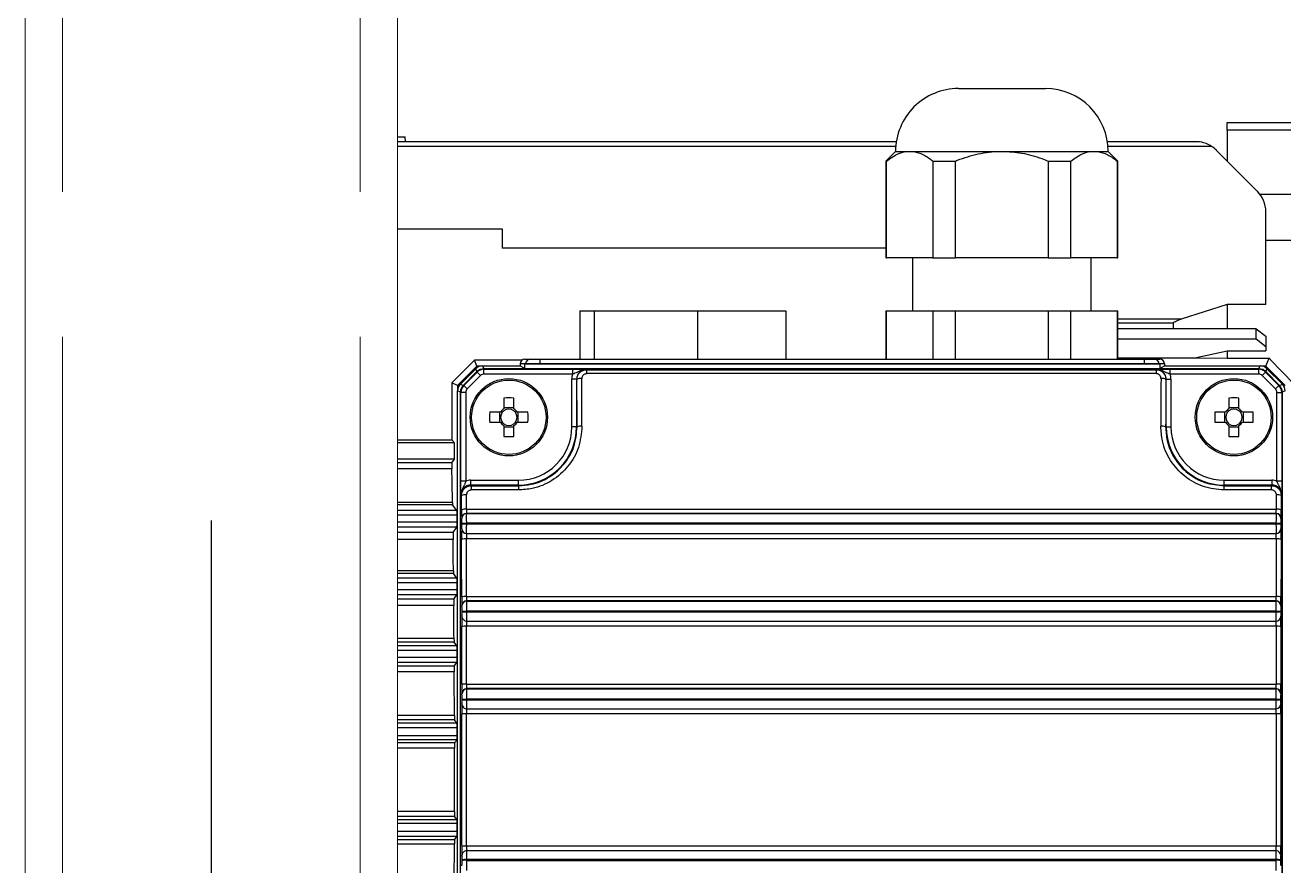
# Model space of a CAD drawing. Header units: centimetres. Extents: x 470464 to 524273, y 49611 to 59074.
# Drawn here: x 490395.19 to 490408.21, y 55527.09 to 55535.79 of the extents above; entities that cross this region are included whole.
import ezdxf

# ---------------------------------------------------------------- set-up
doc = ezdxf.new("R2010")
doc.units = ezdxf.units.CM
doc.header["$MEASUREMENT"] = 0
doc.linetypes.add('ACAD_ISO02W100', pattern=[15, 12, -3])
doc.linetypes.add('CENTER', pattern=[50.8, 31.75, -6.35, 6.35, -6.35])
doc.layers.add('AAA_GÖRÜNMEZ', color=6, linetype='ACAD_ISO02W100', lineweight=9)
doc.layers.add('AAA_LEVHA', color=255, linetype='Continuous', lineweight=20)
doc.layers.add('EKSEN', color=2, linetype='CENTER')
doc.layers.add('vinç', color=7, linetype='Continuous')

# ---------------------------------------------------------------- blocks, each defined once
blk = doc.blocks.new('JKKÖGÖ')
at = {"color": 2, "linetype": 'Continuous', "lineweight": 25}
for p, q in [((-34377.48, 51105.85), (-34377.48, 51115.85)), ((-34376.66, 51115.85), (-34376.66, 51105.85)), ((-34370.07, 51109.22), (-34370.07, 51115.85)), ((-34365.27, 51115.85), (-34365.27, 51109.85)), ((-34350.28, 51111.85), (-34352.28, 51109.85)), ((-34352, 51109.97), (-34350.4, 51111.56)), ((-34351.7, 51109.84), (-34350.28, 51111.26)), ((-34351.69, 51109.84), (-34350.28, 51111.26)), ((-34351.65, 51109.82), (-34350.26, 51111.21)), ((-34350.28, 51111.26), (-34350.4, 51111.56)), ((-34350.26, 51111.21), (-34350.28, 51111.26)), ((-34350.28, 51111.26), (-34350.28, 51111.26)), ((-34349.91, 51110.86), (-34350.26, 51111.21)), ((-34349.7, 51111.85), (-34349.57, 51111.55)), ((-34349.57, 51111.55), (-34349.55, 51111.5)), ((-34269.4, 51111.55), (-34349.57, 51111.55)), ((-34349.57, 51111.55), (-34269.4, 51111.55)), ((-34349.57, 51111.55), (-34349.57, 51111.55)), ((-34349.55, 51111.5), (-34340.38, 51111.5)), ((-34349.55, 51111), (-34349.55, 51111.5)), ((-34340.38, 51111.5), (-34340.38, 51111)), ((-34338.97, 51111.49), (-34338.9, 51111.44)), ((-34336.53, 51111.42), (-34336.52, 51111.41)), ((-34336.02, 51111.41), (-34335.95, 51111.41)), ((-34336.02, 51110.91), (-34336.02, 51111.41)), ((-34335.95, 51110.91), (-34335.95, 51111.41)), ((-34327.48, 51111.4), (-34327.46, 51111.4)), ((-34326.95, 51111.39), (-34326.88, 51111.39)), ((-34318.41, 51111.4), (-34318.39, 51111.39)), ((-34317.85, 51111.38), (-34317.79, 51111.38)), ((-34301.18, 51111.38), (-34301.12, 51111.38)), ((-34358.65, 51109.85), (-34368.24, 51109.85)), ((-34358.65, 51109.85), (-34358.65, 51105.85)), ((-34356.12, 51108.85), (-34355.36, 51109.85)), ((-34355.36, 51109.85), (-34354.26, 51109.85)), ((-34354.26, 51109.85), (-34355.07, 51108.85)), ((-34354.26, 51109.85), (-34353.85, 51109.85)), ((-34353.85, 51105.85), (-34353.85, 51109.85)), ((-34353.09, 51105.85), (-34353.09, 51110.18)), ((-34352.28, 51109.85), (-34353.09, 51110.18)), ((-34352.28, 51109.85), (-34352.28, 51109.37)), ((-34352, 51109.97), (-34351.7, 51109.84)), ((-34351.7, 51109.84), (-34351.69, 51109.84)), ((-34351.69, 51109.84), (-34351.65, 51109.82)), ((-34351.29, 51109.47), (-34351.65, 51109.82)), ((-34349.91, 51110.86), (-34351.29, 51109.47)), ((-34340.38, 51111), (-34349.55, 51111)), ((-34339.97, 51110.49), (-34340.47, 51110.49)), ((-34340.47, 51105.55), (-34340.47, 51110.49)), ((-34339.9, 51110.44), (-34339.97, 51110.49)), ((-34339.97, 51110.49), (-34339.97, 51105.55)), ((-34339.46, 51110.44), (-34339.9, 51110.44)), ((-34339.9, 51105.55), (-34339.9, 51110.44)), ((-34339.46, 51110.44), (-34339.46, 51105.55)), ((-34337.47, 51027.16), (-34337.47, 51110.94)), ((-34337.02, 51110.91), (-34337.03, 51110.92)), ((-34337.03, 51110.92), (-34337.03, 51027.18)), ((-34337.02, 51027.18), (-34337.02, 51110.91)), ((-34336.02, 51110.91), (-34336.02, 51027.19)), ((-34335.95, 51110.91), (-34336.02, 51110.91)), ((-34335.95, 51027.19), (-34335.95, 51110.91)), ((-34334.95, 51027.18), (-34334.95, 51110.91)), ((-34334.41, 51110.93), (-34334.41, 51027.17)), ((-34328.44, 51027.18), (-34328.44, 51110.92)), ((-34327.96, 51110.9), (-34327.98, 51110.9)), ((-34327.98, 51110.9), (-34327.98, 51027.19)), ((-34327.96, 51027.2), (-34327.96, 51110.9)), ((-34326.93, 51110.89), (-34326.93, 51027.21)), ((-34326.86, 51110.89), (-34326.93, 51110.89)), ((-34326.86, 51027.21), (-34326.86, 51110.89)), ((-34325.9, 51027.2), (-34325.9, 51110.9)), ((-34325.37, 51110.92), (-34325.37, 51027.18)), ((-34319.39, 51027.19), (-34319.39, 51110.91)), ((-34318.88, 51110.89), (-34318.91, 51110.9)), ((-34318.91, 51110.9), (-34318.91, 51027.2)), ((-34318.88, 51027.21), (-34318.88, 51110.89)), ((-34317.82, 51110.88), (-34317.82, 51027.21)), ((-34317.75, 51110.88), (-34317.82, 51110.88)), ((-34317.75, 51027.21), (-34317.75, 51110.88)), ((-34316.82, 51110.89), (-34316.83, 51110.97)), ((-34316.82, 51027.2), (-34316.82, 51110.89)), ((-34316.31, 51110.91), (-34316.31, 51027.19)), ((-34302.66, 51027.19), (-34302.66, 51110.91)), ((-34302.15, 51110.89), (-34302.14, 51110.97)), ((-34302.15, 51110.89), (-34302.15, 51027.2)), ((-34301.15, 51110.88), (-34301.22, 51110.88)), ((-34301.22, 51110.88), (-34301.22, 51027.21)), ((-34301.15, 51027.21), (-34301.15, 51110.88)), ((-34370.36, 51108.97), (-34374.61, 51104.73)), ((-34356.12, 51108.85), (-34356.12, 51094.55)), ((-34355.07, 51108.85), (-34356.12, 51108.85)), ((-34355.07, 51108.85), (-34355.07, 51094.55)), ((-34351.99, 51109.14), (-34352.29, 51109.26)), ((-34352.29, 51099.38), (-34352.29, 51109.26)), ((-34351.99, 51098.89), (-34351.99, 51109.14)), ((-34351.99, 51109.14), (-34351.98, 51109.14)), ((-34351.94, 51109.12), (-34351.98, 51109.13)), ((-34351.98, 51109.13), (-34351.98, 51098.89)), ((-34351.94, 51099.94), (-34351.94, 51109.12)), ((-34351.44, 51109.12), (-34351.94, 51109.12)), ((-34351.44, 51109.12), (-34351.44, 51099.94)), ((-34347.5, 51108.53), (-34347.5, 51107.42)), ((-34346.47, 51107.42), (-34346.47, 51108.53)), ((-34346.47, 51107.53), (-34347.5, 51107.53)), ((-34376.66, 51105.85), (-34377.48, 51105.85)), ((-34376.66, 51105.85), (-34373.48, 51105.85)), ((-34358.65, 51105.85), (-34356.12, 51105.85)), ((-34358.65, 51105.85), (-34357.12, 51101.08)), ((-34353.85, 51105.85), (-34353.09, 51105.85)), ((-34353.13, 51102.51), (-34353.85, 51105.85)), ((-34353.13, 51102.51), (-34353.09, 51105.85)), ((-34347.85, 51107.06), (-34348.97, 51107.06)), ((-34348.97, 51106.03), (-34347.85, 51106.03)), ((-34347.97, 51107.06), (-34347.97, 51106.03)), ((-34345, 51107.06), (-34346.12, 51107.06)), ((-34346.12, 51106.03), (-34345, 51106.03)), ((-34346, 51106.03), (-34346, 51107.06)), ((-34347.5, 51105.68), (-34347.5, 51104.56)), ((-34347.5, 51105.57), (-34346.47, 51105.57)), ((-34346.47, 51104.56), (-34346.47, 51105.68)), ((-34339.97, 51105.55), (-34340.47, 51105.55)), ((-34339.97, 51105.55), (-34339.9, 51105.55)), ((-34339.46, 51105.55), (-34339.9, 51105.55)), ((-34375, 51104.24), (-34375, 51093.53)), ((-34375.48, 51102.61), (-34375.48, 51093.47)), ((-34375.48, 51102.61), (-34375.48, 51093.47)), ((-34353.13, 51094.55), (-34353.13, 51102.51)), ((-34357.12, 51101.08), (-34357.12, 51094.55)), ((-34356.71, 51100.25), (-34356.12, 51100.25)), ((-34356.71, 51100.25), (-34356.71, 51094.55)), ((-34352.5, 51099.37), (-34352.29, 51099.38)), ((-34352.5, 51099.37), (-34352.5, 51098.81)), ((-34352.04, 51098.89), (-34352.29, 51099.38)), ((-34351.44, 51099.94), (-34351.94, 51099.94)), ((-34350.92, 51099.54), (-34350.92, 51100.04)), ((-34350.92, 51100.04), (-34345.98, 51100.04)), ((-34350.92, 51099.54), (-34350.9, 51099.5)), ((-34345.98, 51099.54), (-34350.92, 51099.54)), ((-34345.98, 51099.54), (-34345.98, 51100.04)), ((-34345.98, 51099.54), (-34345.98, 51099.48)), ((-34352.98, 51098.31), (-34352.98, 51098.87)), ((-34352.98, 51097.3), (-34352.98, 51098.31)), ((-34352.5, 51098.81), (-34352.49, 51098.82)), ((-34352.5, 51098.81), (-34352.5, 51097.3)), ((-34352.49, 51098.87), (-34351.98, 51098.89)), ((-34352.49, 51033.22), (-34352.49, 51098.87)), ((-34351.98, 51098.89), (-34351.98, 51033.21)), ((-34351.9, 51098.51), (-34351.92, 51098.54)), ((-34351.9, 51098.51), (-34351.49, 51098.51)), ((-34351.9, 51039.59), (-34351.9, 51098.51)), ((-34351.49, 51098.51), (-34351.49, 51039.59)), ((-34352.98, 51034.8), (-34352.98, 51097.3)), ((-34352.5, 51097.3), (-34352.98, 51097.3)), ((-34352.5, 51097.3), (-34352.5, 51034.8)), ((-34352.5, 51097.3), (-34352.49, 51097.3)), ((-34373.48, 51094.55), (-34374.48, 51093.55)), ((-34363.48, 51094.55), (-34373.48, 51094.55)), ((-34373.48, 51094.47), (-34373.48, 51094.55)), ((-34373.48, 51094.47), (-34363.48, 51094.47)), ((-34363.48, 51094.47), (-34363.48, 51094.55)), ((-34363.48, 51094.47), (-34363.48, 51089.68)), ((-34352.98, 51094.55), (-34357.98, 51094.55)), ((-34357.98, 51094.47), (-34357.98, 51094.55)), ((-34357.98, 51094.47), (-34352.98, 51094.47)), ((-34357.98, 51089.68), (-34357.98, 51094.47)), ((-34374.48, 51092.07), (-34374.48, 51093.55)), ((-34374.48, 51082.55), (-34374.48, 51092.07)), ((-34357.98, 51091.8), (-34363.48, 51091.8)), ((-34363.48, 51089.68), (-34373.48, 51089.68)), ((-34373.48, 51087.34), (-34373.48, 51089.68)), ((-34363.48, 51087.34), (-34363.48, 51089.68)), ((-34352.98, 51089.68), (-34357.98, 51089.68)), ((-34357.98, 51087.34), (-34357.98, 51089.68)), ((-34380.98, 51078.05), (-34380.98, 51087.05)), ((-34373.48, 51087.34), (-34363.48, 51087.34)), ((-34363.48, 51087.34), (-34363.48, 51077.75)), ((-34357.98, 51087.34), (-34352.98, 51087.34)), ((-34357.98, 51077.75), (-34357.98, 51087.34)), ((-34374.48, 51073.02), (-34374.48, 51082.55)), ((-34363.48, 51077.75), (-34373.48, 51077.75)), ((-34373.48, 51075.42), (-34373.48, 51077.75)), ((-34363.48, 51075.42), (-34363.48, 51077.75)), ((-34352.98, 51077.75), (-34357.98, 51077.75)), ((-34357.98, 51075.42), (-34357.98, 51077.75)), ((-34373.48, 51075.42), (-34363.48, 51075.42)), ((-34363.48, 51075.42), (-34363.48, 51070.62)), ((-34357.98, 51075.42), (-34352.98, 51075.42)), ((-34357.98, 51070.62), (-34357.98, 51075.42)), ((-34363.48, 51073.3), (-34357.98, 51073.3)), ((-34374.48, 51071.55), (-34374.48, 51073.02)), ((-34375.48, 51071.63), (-34375.48, 51020.03)), ((-34375, 51071.57), (-34375, 51020.03)), ((-34374.48, 51071.55), (-34373.48, 51070.55)), ((-34363.48, 51070.62), (-34373.48, 51070.62)), ((-34373.48, 51070.55), (-34373.48, 51070.62)), ((-34373.48, 51070.55), (-34363.48, 51070.55)), ((-34364.48, 51070.55), (-34364.48, 51030.85)), ((-34363.48, 51070.55), (-34363.48, 51070.62)), ((-34352.98, 51070.62), (-34357.98, 51070.62)), ((-34357.98, 51070.55), (-34357.98, 51070.62)), ((-34357.98, 51070.55), (-34352.98, 51070.55)), ((-34357.98, 51060.21), (-34352.98, 51060.21)), ((-34357.98, 51051.05), (-34357.98, 51060.21)), ((-34357.98, 51040.38), (-34357.98, 51051.05)), ((-34357.98, 51051.05), (-34352.98, 51051.05)), ((-34357.98, 51040.38), (-34352.98, 51040.38)), ((-34357.98, 51038.88), (-34357.98, 51040.38)), ((-34351.92, 51039.56), (-34351.9, 51039.59)), ((-34351.9, 51039.59), (-34351.49, 51039.59)), ((-34357.98, 51038.88), (-34352.98, 51038.88)), ((-34351.94, 51028.98), (-34351.94, 51038.15)), ((-34351.94, 51038.15), (-34351.44, 51038.15)), ((-34351.44, 51038.15), (-34351.44, 51028.98)), ((-34350.9, 51038.59), (-34350.92, 51038.56)), ((-34350.92, 51038.56), (-34345.98, 51038.56)), ((-34350.92, 51038.56), (-34350.92, 51038.06)), ((-34345.98, 51038.56), (-34345.98, 51038.61)), ((-34345.98, 51038.56), (-34345.98, 51038.06)), ((-34345.98, 51038.06), (-34350.92, 51038.06)), ((-34352.98, 51033.78), (-34352.98, 51034.8)), ((-34352.5, 51034.8), (-34352.98, 51034.8)), ((-34352.5, 51034.8), (-34352.5, 51033.28)), ((-34352.5, 51034.8), (-34352.49, 51034.8)), ((-34352.98, 51033.22), (-34352.98, 51033.78)), ((-34352.89, 51032.93), (-34352.89, 51028)), ((-34352.5, 51033.28), (-34352.49, 51033.28)), ((-34352.5, 51033.28), (-34352.5, 51032.72)), ((-34351.98, 51033.21), (-34352.49, 51033.22)), ((-34352.29, 51032.72), (-34352.04, 51033.21)), ((-34351.99, 51028.96), (-34351.99, 51033.21)), ((-34351.98, 51033.21), (-34351.98, 51028.96)), ((-34347.5, 51033.53), (-34347.5, 51032.42)), ((-34346.47, 51032.42), (-34346.47, 51033.53)), ((-34352.5, 51032.72), (-34352.29, 51032.72)), ((-34352.29, 51028.84), (-34352.29, 51032.72)), ((-34347.85, 51032.06), (-34348.97, 51032.06)), ((-34347.97, 51032.06), (-34347.97, 51031.03)), ((-34346.47, 51032.53), (-34347.5, 51032.53)), ((-34345, 51032.06), (-34346.12, 51032.06)), ((-34346, 51031.03), (-34346, 51032.06)), ((-34340.47, 51027.61), (-34340.47, 51032.55)), ((-34339.97, 51032.55), (-34340.47, 51032.55)), ((-34339.97, 51032.55), (-34339.9, 51032.55)), ((-34339.97, 51032.55), (-34339.97, 51027.61)), ((-34339.9, 51032.55), (-34339.46, 51032.55)), ((-34339.9, 51027.66), (-34339.9, 51032.55)), ((-34339.46, 51032.55), (-34339.46, 51027.66)), ((-34366.48, 51020.03), (-34366.48, 51030.85)), ((-34366.48, 51030.85), (-34364.48, 51030.85)), ((-34348.97, 51031.03), (-34347.85, 51031.03)), ((-34347.5, 51030.68), (-34347.5, 51029.56)), ((-34347.5, 51030.57), (-34346.47, 51030.57)), ((-34346.47, 51029.56), (-34346.47, 51030.68)), ((-34346.12, 51031.03), (-34345, 51031.03)), ((-34352.28, 51028.25), (-34352.89, 51028)), ((-34352.89, 51028), (-34350.53, 51025.65)), ((-34352.29, 51028.84), (-34351.99, 51028.96)), ((-34352.28, 51028.73), (-34352.28, 51028.25)), ((-34352.28, 51028.25), (-34350.28, 51026.25)), ((-34351.7, 51028.25), (-34352, 51028.13)), ((-34350.4, 51026.54), (-34352, 51028.13)), ((-34351.99, 51028.96), (-34351.98, 51028.96)), ((-34351.98, 51028.96), (-34351.94, 51028.98)), ((-34351.44, 51028.98), (-34351.94, 51028.98)), ((-34351.7, 51028.25), (-34351.69, 51028.26)), ((-34350.28, 51026.84), (-34351.7, 51028.25)), ((-34351.65, 51028.27), (-34351.69, 51028.26)), ((-34350.28, 51026.84), (-34351.69, 51028.26)), ((-34351.29, 51028.63), (-34351.65, 51028.27)), ((-34350.26, 51026.89), (-34351.65, 51028.27)), ((-34351.29, 51028.63), (-34349.91, 51027.24)), ((-34350.4, 51026.54), (-34350.28, 51026.84)), ((-34350.28, 51026.84), (-34350.26, 51026.89)), ((-34350.28, 51026.84), (-34350.28, 51026.84)), ((-34349.91, 51027.24), (-34350.26, 51026.89)), ((-34349.57, 51026.54), (-34349.7, 51026.24)), ((-34349.55, 51026.59), (-34349.57, 51026.55)), ((-34269.4, 51026.55), (-34349.57, 51026.55)), ((-34349.57, 51026.54), (-34349.57, 51026.55)), ((-34269.4, 51026.54), (-34349.57, 51026.54)), ((-34349.55, 51027.09), (-34340.38, 51027.09)), ((-34349.55, 51027.09), (-34349.55, 51026.59)), ((-34340.38, 51026.59), (-34349.55, 51026.59)), ((-34339.97, 51027.61), (-34340.47, 51027.61)), ((-34340.38, 51027.09), (-34340.38, 51026.59)), ((-34339.97, 51027.61), (-34339.9, 51027.66)), ((-34339.9, 51027.66), (-34339.46, 51027.66)), ((-34338.9, 51026.66), (-34338.97, 51026.61)), ((-34337.03, 51027.18), (-34337.02, 51027.18)), ((-34336.52, 51026.68), (-34336.53, 51026.68)), ((-34336.02, 51026.69), (-34336.02, 51027.19)), ((-34336.02, 51027.19), (-34335.95, 51027.19)), ((-34335.95, 51026.69), (-34336.02, 51026.69)), ((-34335.95, 51026.69), (-34335.95, 51027.19)), ((-34327.98, 51027.19), (-34327.96, 51027.2)), ((-34327.46, 51026.7), (-34327.48, 51026.69)), ((-34326.88, 51026.71), (-34326.95, 51026.71)), ((-34326.93, 51027.21), (-34326.86, 51027.21)), ((-34318.91, 51027.2), (-34318.88, 51027.21)), ((-34318.39, 51026.71), (-34318.41, 51026.7)), ((-34317.79, 51026.71), (-34317.85, 51026.71)), ((-34317.82, 51027.21), (-34317.75, 51027.21)), ((-34316.83, 51027.11), (-34316.82, 51027.2)), ((-34301.22, 51027.21), (-34301.15, 51027.21)), ((-34301.12, 51026.71), (-34301.18, 51026.71)), ((-34350.28, 51026.25), (-34350.53, 51025.65)), ((-34350.53, 51025.65), (-34344.66, 51025.65)), ((-34350.28, 51026.25), (-34349.8, 51026.25)), ((-34269.27, 51026.24), (-34349.7, 51026.24)), ((-34344.33, 51025.93), (-34344.66, 51025.65)), ((-34344.66, 51020.03), (-34344.66, 51025.65)), ((-34342.63, 51025.93), (-34344.33, 51025.93)), ((-34344.33, 51025.93), (-34344.33, 51020.03)), ((-34342.26, 51025.67), (-34342.63, 51025.93)), ((-34342.63, 51025.93), (-34342.63, 51020.03)), ((-34342.26, 51025.67), (-34342.26, 51020.03)), ((-34341.63, 51025.66), (-34341.63, 51020.03)), ((-34338.16, 51025.72), (-34338.16, 51020.03)), ((-34337.35, 51026.18), (-34337.91, 51025.73)), ((-34337.91, 51025.73), (-34337.91, 51020.03)), ((-34337.35, 51026.18), (-34337.35, 51020.03)), ((-34336.12, 51026.2), (-34336.85, 51026.2)), ((-34336.85, 51026.2), (-34336.85, 51020.03)), ((-34336.12, 51026.2), (-34336.12, 51020.03)), ((-34335.05, 51025.79), (-34335.62, 51026.18)), ((-34335.62, 51026.18), (-34335.62, 51020.03)), ((-34335.05, 51025.79), (-34335.05, 51020.03)), ((-34334.33, 51025.77), (-34334.33, 51020.03)), ((-34331.11, 51025.81), (-34331.11, 51020.03)), ((-34330.35, 51026.18), (-34330.81, 51025.83)), ((-34330.81, 51025.83), (-34330.81, 51020.03)), ((-34330.35, 51026.18), (-34330.35, 51020.03)), ((-34329.12, 51026.2), (-34329.85, 51026.2)), ((-34329.85, 51026.2), (-34329.85, 51020.03)), ((-34329.12, 51026.2), (-34329.12, 51020.03)), ((-34328.17, 51025.86), (-34328.62, 51026.18)), ((-34328.62, 51026.18), (-34328.62, 51020.03)), ((-34328.17, 51025.86), (-34328.17, 51020.03)), ((-34327.5, 51025.85), (-34327.5, 51020.03)), ((-34324.1, 51025.88), (-34324.1, 51020.03)), ((-34323.35, 51026.18), (-34323.73, 51025.89)), ((-34323.73, 51025.89), (-34323.73, 51020.03)), ((-34323.35, 51026.18), (-34323.35, 51020.03)), ((-34322.12, 51026.2), (-34322.85, 51026.2)), ((-34322.85, 51026.2), (-34322.85, 51020.03)), ((-34322.12, 51026.2), (-34322.12, 51020.03)), ((-34321.24, 51025.91), (-34321.62, 51026.18)), ((-34321.62, 51026.18), (-34321.62, 51020.03)), ((-34321.24, 51025.91), (-34321.24, 51020.03)), ((-34320.64, 51025.9), (-34320.64, 51020.03)), ((-34316.13, 51025.92), (-34316.13, 51020.03)), ((-34315.35, 51026.18), (-34315.69, 51025.93)), ((-34315.69, 51025.93), (-34315.69, 51020.03)), ((-34315.35, 51026.18), (-34315.35, 51020.03)), ((-34314.02, 51026.2), (-34314.85, 51026.2)), ((-34314.85, 51026.2), (-34314.85, 51020.03)), ((-34314.02, 51026.2), (-34314.02, 51020.03)), ((-34313.29, 51025.94), (-34313.62, 51026.19)), ((-34313.62, 51026.19), (-34313.62, 51020.03)), ((-34313.29, 51025.94), (-34313.29, 51020.03)), ((-34312.76, 51025.93), (-34312.76, 51020.03)), ((-34306.21, 51025.93), (-34306.21, 51020.03)), ((-34305.35, 51026.19), (-34305.68, 51025.94)), ((-34305.68, 51025.94), (-34305.68, 51020.03)), ((-34305.35, 51026.19), (-34305.35, 51020.03)), ((-34304.12, 51026.2), (-34304.95, 51026.2)), ((-34304.95, 51026.2), (-34304.95, 51020.03)), ((-34304.12, 51026.2), (-34304.12, 51020.03)), ((-34303.28, 51025.93), (-34303.62, 51026.18)), ((-34303.62, 51026.18), (-34303.62, 51020.03)), ((-34303.28, 51025.93), (-34303.28, 51020.03)), ((-34302.84, 51025.92), (-34302.84, 51020.03)), ((-34375.48, 51020.85), (-34375.98, 51020.84))]:
    blk.add_line(p, q, dxfattribs=at)
at = {"color": 2, "linetype": 'Continuous', "lineweight": 25, "flags": 128}
blk.add_lwpolyline([(-34375.98, 51020.03), (-34375.98, 51020.44), (-34375.98, 51020.79), (-34375.98, 51020.84)], dxfattribs=at)
at = {"color": 2, "linetype": 'Continuous', "lineweight": 25}
for centre, radius in [((-34346.98, 51106.55), 4), ((-34346.98, 51106.55), 3.85), ((-34346.98, 51031.55), 4), ((-34346.98, 51031.55), 3.85)]:
    blk.add_circle(centre, radius, dxfattribs=at)
for centre, radius, start, end in [((-34349.57, 51110.55), 1, 90.0009, 134.9991), ((-34349.55, 51110.5), 1, 90.0036, 134.9964), ((-34337.76, 51111.06), 1.2, 161.384, 185.6704), ((-34336.23, 51111.05), 1.25, 162.2861, 185.4135), ((-34336.53, 51110.92), 0.5, 90.054, 179.9722), ((-34336.52, 51110.91), 0.5, 90.054, 179.9722), ((-34335.45, 51110.91), 0.5, 0.0204, 89.8701), ((-34333.01, 51111.05), 1.4, 164.1711, 184.8682), ((-34326.63, 51111.04), 1.81, 167.8873, 183.7637), ((-34327.48, 51110.9), 0.5, 90.1472, 179.9838), ((-34327.46, 51110.9), 0.5, 90.1472, 179.9838), ((-34330.67, 51111.01), 3.74, 358.1687, 5.8295), ((-34330.6, 51111.01), 3.74, 358.1687, 5.8295), ((-34326.4, 51110.9), 0.5, 0.0264, 89.9577), ((-34323.21, 51111.04), 2.16, 169.8286, 183.1739), ((-34315.96, 51111.03), 3.43, 173.634, 181.9986), ((-34318.41, 51110.9), 0.5, 90.2757, 180.0303), ((-34318.38, 51110.89), 0.5, 90.2757, 180.0303), ((-34319.71, 51111), 1.9, 356.3955, 11.5863), ((-34319.64, 51111), 1.9, 356.3955, 11.5863), ((-34317.32, 51110.89), 0.5, 8.5378, 90.0102), ((-34311.34, 51111.03), 4.97, 175.61, 181.381), ((-34307.63, 51111.03), 4.97, 358.619, 4.39), ((-34301.65, 51110.89), 0.5, 89.9898, 171.2469), ((-34299.33, 51111), 1.9, 168.4137, 183.6045), ((-34299.26, 51111), 1.9, 168.4137, 183.6045), ((-34368.24, 51106.85), 3, 90, 135), ((-34350.99, 51109.14), 1, 135.0009, 179.9991), ((-34350.94, 51109.12), 1, 135.0036, 179.9964), ((-34346.98, 51094.16), 14.38, 87.9477, 92.0523), ((-34346.98, 51106.55), 1.01, 120.6869, 149.3131), ((-34346.98, 51106.55), 0.851, 127.2411, 142.7589), ((-34346.98, 51106.55), 0.851, 52.7589, 127.2411), ((-34346.98, 51106.55), 1.01, 30.6869, 59.3131), ((-34346.98, 51106.55), 0.851, 37.2411, 52.7589), ((-34334.6, 51106.55), 14.38, 177.9477, 182.0523), ((-34346.98, 51106.55), 1.01, 210.6869, 239.3131), ((-34346.98, 51106.55), 0.851, 142.7589, 217.2411), ((-34346.98, 51106.55), 0.851, 217.2411, 232.7589), ((-34346.98, 51106.55), 0.851, 232.7589, 307.2411), ((-34346.98, 51106.55), 1.01, 300.6869, 329.3131), ((-34346.98, 51106.55), 0.851, 307.2411, 322.7589), ((-34346.98, 51106.55), 0.851, 322.7589, 37.2411), ((-34359.37, 51106.55), 14.38, 357.9477, 2.0523), ((-34372.48, 51102.61), 3, 135, 147.0504), ((-34346.98, 51118.94), 14.38, 267.9477, 272.0523), ((-34345.98, 51105.55), 6.01, 270, 0), ((-34345.98, 51105.55), 5.51, 270, 0), ((-34350.09, 51099.12), 0.899, 154.5636, 187.2787), ((-34345.06, 51099.1), 1, 157.407, 186.5616), ((-34352.49, 51098.31), 0.5, 91.9954, 179.9958), ((-34374.48, 51087.05), 6.5, 90, 180), ((-34374.48, 51078.05), 6.5, 180, 270), ((-34350.09, 51038.98), 0.899, 172.7213, 205.4364), ((-34345.06, 51039), 1, 173.4384, 202.593), ((-34345.98, 51032.55), 6.01, 0, 90), ((-34345.98, 51032.55), 5.51, 0, 90), ((-34352.49, 51033.78), 0.5, 180.0042, 268.0046), ((-34346.98, 51019.16), 14.38, 87.9477, 92.0523), ((-34334.6, 51031.55), 14.38, 177.9477, 182.0523), ((-34346.98, 51031.55), 1.01, 120.6869, 149.3131), ((-34346.98, 51031.55), 0.851, 142.7589, 217.2411), ((-34346.98, 51031.55), 0.851, 127.2411, 142.7589), ((-34346.98, 51031.55), 0.851, 52.7589, 127.2411), ((-34346.98, 51031.55), 1.01, 30.6869, 59.3131), ((-34346.98, 51031.55), 0.851, 37.2411, 52.7589), ((-34346.98, 51031.55), 0.851, 322.7589, 37.2411), ((-34359.37, 51031.55), 14.38, 357.9477, 2.0523), ((-34346.98, 51031.55), 1.01, 210.6869, 239.3131), ((-34346.98, 51031.55), 0.851, 217.2411, 232.7589), ((-34346.98, 51031.55), 0.851, 232.7589, 307.2411), ((-34346.98, 51031.55), 1.01, 300.6869, 329.3131), ((-34346.98, 51031.55), 0.851, 307.2411, 322.7589), ((-34346.98, 51043.94), 14.38, 267.9477, 272.0523), ((-34350.99, 51028.96), 1, 180.0009, 224.9991), ((-34350.94, 51028.98), 1, 180.0036, 224.9964), ((-34349.57, 51027.54), 1, 225.0009, 269.9991), ((-34349.55, 51027.59), 1, 225.0036, 269.9964), ((-34337.76, 51027.04), 1.2, 174.3296, 198.616), ((-34336.23, 51027.04), 1.25, 174.5865, 197.7139), ((-34336.53, 51027.18), 0.5, 180.0278, 269.946), ((-34336.52, 51027.18), 0.5, 180.0278, 269.946), ((-34335.45, 51027.18), 0.5, 270.1299, 359.9796), ((-34333.01, 51027.05), 1.4, 175.1318, 195.8289), ((-34326.63, 51027.06), 1.81, 176.2363, 192.1127), ((-34327.48, 51027.19), 0.5, 180.0162, 269.8528), ((-34327.46, 51027.2), 0.5, 180.0162, 269.8528), ((-34330.67, 51027.09), 3.74, 354.1705, 1.8313), ((-34330.6, 51027.09), 3.74, 354.1705, 1.8313), ((-34326.4, 51027.2), 0.5, 270.0423, 359.9736), ((-34323.21, 51027.06), 2.16, 176.8261, 190.1714), ((-34315.96, 51027.07), 3.43, 178.0014, 186.366), ((-34318.41, 51027.2), 0.5, 179.9697, 269.7243), ((-34318.38, 51027.21), 0.5, 179.9697, 269.7243), ((-34319.71, 51027.09), 1.9, 348.4137, 3.6045), ((-34319.64, 51027.09), 1.9, 348.4137, 3.6045), ((-34317.32, 51027.2), 0.5, 269.9899, 348.8441), ((-34311.34, 51027.07), 4.97, 178.619, 184.39), ((-34307.63, 51027.07), 4.97, 355.61, 1.381), ((-34301.65, 51027.2), 0.5, 179.9974, 270.0105), ((-34299.33, 51027.09), 1.9, 176.3955, 191.5863), ((-34299.26, 51027.09), 1.9, 176.3955, 191.5863)]:
    blk.add_arc(centre, radius, start, end, dxfattribs=at)
for centre, major_axis, ratio, start_param, end_param in [((-34309.48, 51155.17), (-57.24, -57.28), 0.01851, 0.686288, 0.751355), ((-34349.7, 51110.85), (0.383, -0.924), 0.999955, 2.748909, 3.534276), ((-34349.57, 51110.55), (0.383, -0.924), 0.999822, 2.748957, 3.534229), ((-34338.97, 51110.49), (0.833, -0.555), 0.999011, 2.158969, 3.729308), ((-34309.48, 51115.93), (259.29, 0), 0.017455, 4.598707, 4.604441), ((-34337.53, 51111.42), (1, 0), 0.017455, 0.034907, 1.462848), ((-34336.02, 51111.41), (0.5, 0), 0.017455, 3.176499, 4.712389), ((-34335.95, 51111.41), (0.5, 0), 0.017455, 4.712389, 6.218971), ((-34334.45, 51111.41), (1, 0), 0.017455, 1.47472, 3.077378), ((-34309.48, 51115.93), (259.29, 0), 0.017455, 4.616313, 4.639347), ((-34328.48, 51111.4), (1, 0), 0.017455, 0.069813, 1.497755), ((-34326.96, 51111.4), (0.5, 0), 0.017455, 3.211406, 4.747296), ((-34326.9, 51111.4), (0.5, 0), 0.017455, 4.747296, 6.253877), ((-34325.4, 51111.4), (1, 0), 0.017455, 1.509627, 3.112285), ((-34309.48, 51115.93), (259.29, 0), 0.017455, 4.651219, 4.674254), ((-34319.41, 51111.39), (1, 0), 0.017455, 0.10472, 1.532661), ((-34317.89, 51111.39), (0.5, 0), 0.017455, 3.246312, 4.782202), ((-34317.82, 51111.39), (0.5, 0), 0.017455, 4.782202, 6.288784), ((-34316.32, 51111.39), (1, 0), 0.017455, 1.544533, 3.147191), ((-34309.48, 51115.93), (259.29, 0), 0.017455, 4.686126, 4.738652), ((-34302.65, 51111.39), (1, 0), 0.017455, 0.54156, 1.597059), ((-34302.65, 51111.39), (1, 0), 0.017455, 6.277587, 6.824745), ((-34301.15, 51111.39), (0.5, 0), 0.017455, 3.135994, 3.858171), ((-34301.15, 51111.39), (0.5, 0), 0.017455, 3.858171, 4.642576), ((-34301.08, 51111.39), (0.5, 0), 0.017455, 4.642576, 6.178466), ((-34351.29, 51109.26), (0.924, -0.383), 0.999955, 2.748909, 3.534276), ((-34350.98, 51109.13), (-0.924, 0.383), 0.999822, 5.890549, 6.675821), ((-34349.55, 51110.5), (0.191, -0.462), 0.999822, 2.748957, 3.534229), ((-34338.97, 51110.49), (1.25, -0.83), 0.999505, 3.37756, 3.729308), ((-34309.48, 51115.43), (259.79, 0), 0.017421, 4.598707, 4.604441), ((-34337.53, 51110.92), (0.5, 0), 0.03491, 0.034907, 1.462848), ((-34336.02, 51110.91), (1, 0), 0.008728, 3.176499, 4.712389), ((-34335.95, 51110.91), (1, 0), 0.008728, 4.712389, 6.218971), ((-34334.45, 51110.91), (0.5, 0), 0.03491, 1.47472, 3.077378), ((-34309.48, 51115.43), (259.79, 0), 0.017421, 4.616313, 4.639347), ((-34328.48, 51110.9), (0.5, 0), 0.03491, 0.069813, 1.497755), ((-34326.96, 51110.9), (1, 0), 0.008728, 3.211406, 4.747296), ((-34326.9, 51110.9), (1, 0), 0.008728, 4.747296, 6.253877), ((-34325.4, 51110.9), (0.5, 0), 0.03491, 1.509627, 3.112285), ((-34309.48, 51115.43), (259.79, 0), 0.017421, 4.651219, 4.674254), ((-34319.41, 51110.89), (0.5, 0), 0.03491, 0.10472, 1.532661), ((-34317.89, 51110.89), (1, 0), 0.008728, 3.246312, 4.782202), ((-34317.82, 51110.89), (1, 0), 0.008728, 4.782202, 6.288784), ((-34316.32, 51110.89), (0.5, 0), 0.03491, 1.544533, 3.147191), ((-34309.48, 51115.43), (259.79, 0), 0.017421, 4.686126, 4.738652), ((-34302.65, 51110.89), (0.5, 0), 0.03491, 6.277587, 7.880245), ((-34301.15, 51110.89), (1, 0), 0.008728, 3.135994, 4.642576), ((-34301.08, 51110.89), (1, 0), 0.008728, 4.642576, 6.178466), ((-34350.94, 51109.12), (-0.462, 0.191), 0.999822, 5.890549, 6.675821), ((-34352.49, 51098.87), (0, 0.5), 0.999848, 0.034907, 1.570796), ((-34350.92, 51098.54), (0.555, -0.833), 0.999011, 2.553877, 4.124217), ((-34350.92, 51098.54), (0.83, -1.25), 0.999505, 2.553877, 2.905625), ((-34309.48, 51106.21), (259.29, 0), 0.026186, 4.551961, 4.571149), ((-34309.48, 51105.71), (259.79, 0), 0.026136, 4.551961, 4.571149), ((-34350.92, 51039.56), (-0.555, -0.833), 0.999011, 5.300561, 6.870901), ((-34350.92, 51039.56), (0.83, 1.25), 0.999505, 3.37756, 3.729308), ((-34309.48, 51032.39), (259.79, 0), 0.026136, 1.712037, 1.731225), ((-34309.48, 51031.89), (259.29, 0), 0.026186, 1.712037, 1.731225), ((-34352.49, 51033.22), (0, 0.5), 0.999848, 1.570796, 3.106686), ((-34351.29, 51028.84), (0.924, 0.383), 0.999955, 2.748909, 3.534276), ((-34350.98, 51028.96), (0.924, 0.383), 0.999822, 2.748957, 3.534229), ((-34350.94, 51028.98), (0.462, 0.191), 0.999822, 2.748957, 3.534229), ((-34349.7, 51027.24), (0.383, 0.924), 0.999955, 2.748909, 3.534276), ((-34349.57, 51027.55), (-0.383, -0.924), 0.999822, 5.890549, 6.675821), ((-34349.55, 51027.59), (-0.191, -0.462), 0.999822, 5.890549, 6.675821), ((-34338.97, 51027.61), (1.25, 0.83), 0.999505, 2.553877, 2.905625), ((-34338.97, 51027.61), (0.833, 0.555), 0.999011, 2.553877, 4.124217), ((-34309.48, 51022.66), (259.79, 0), 0.017421, 1.678745, 1.684479), ((-34309.48, 51022.16), (259.29, 0), 0.017455, 1.678745, 1.684479), ((-34337.53, 51027.18), (0.5, 0), 0.03491, 4.820337, 6.248279), ((-34337.53, 51026.68), (1, 0), 0.017455, 4.820337, 6.248279), ((-34336.02, 51027.18), (1, 0), 0.008728, 1.570796, 3.106686), ((-34336.02, 51026.68), (0.5, 0), 0.017455, 1.570796, 3.106686), ((-34335.95, 51027.18), (1, 0), 0.008728, 0.064215, 1.570796), ((-34335.95, 51026.68), (0.5, 0), 0.017455, 0.064215, 1.570796), ((-34334.45, 51026.68), (1, 0), 0.017455, 3.205807, 4.808465), ((-34334.45, 51027.18), (0.5, 0), 0.03491, 3.205807, 4.808465), ((-34309.48, 51022.66), (259.79, 0), 0.017421, 1.643838, 1.666872), ((-34309.48, 51022.16), (259.29, 0), 0.017455, 1.643838, 1.666872), ((-34328.48, 51027.19), (0.5, 0), 0.03491, 4.785431, 6.213372), ((-34328.48, 51026.69), (1, 0), 0.017455, 4.785431, 6.213372), ((-34326.96, 51027.2), (1, 0), 0.008728, 1.53589, 3.071779), ((-34326.96, 51026.7), (0.5, 0), 0.017455, 1.53589, 3.071779), ((-34326.9, 51026.7), (0.5, 0), 0.017455, 0.029308, 1.53589), ((-34326.9, 51027.2), (1, 0), 0.008728, 0.029308, 1.53589), ((-34325.4, 51026.7), (1, 0), 0.017455, 3.170901, 4.773558), ((-34325.4, 51027.2), (0.5, 0), 0.03491, 3.170901, 4.773558), ((-34309.48, 51022.66), (259.79, 0), 0.017421, 1.608931, 1.631966), ((-34309.48, 51022.16), (259.29, 0), 0.017455, 1.608931, 1.631966), ((-34319.41, 51027.2), (0.5, 0), 0.03491, 4.750524, 6.178466), ((-34319.41, 51026.7), (1, 0), 0.017455, 4.750524, 6.178466), ((-34317.89, 51027.2), (1, 0), 0.008728, 1.500983, 3.036873), ((-34317.89, 51026.7), (0.5, 0), 0.017455, 1.500983, 3.036873), ((-34317.82, 51026.7), (0.5, 0), 0.017455, 0.716578, 1.500983), ((-34317.82, 51027.2), (1, 0), 0.008728, 6.277587, 7.784168), ((-34317.82, 51026.7), (0.5, 0), 0.017455, 6.277587, 6.999764), ((-34316.32, 51026.7), (1, 0), 0.017455, 3.135994, 3.683152), ((-34316.32, 51026.7), (1, 0), 0.017455, 3.683152, 4.738652), ((-34316.32, 51027.2), (0.5, 0), 0.03491, 3.135994, 4.738652), ((-34309.48, 51022.66), (259.79, 0), 0.017421, 1.544533, 1.597059), ((-34309.48, 51022.16), (259.29, 0), 0.017455, 1.544533, 1.597059), ((-34302.65, 51026.7), (1, 0), 0.017455, 4.686126, 6.288784), ((-34302.65, 51027.2), (0.5, 0), 0.03491, 4.686126, 6.288784), ((-34301.15, 51027.2), (1, 0), 0.008728, 1.640609, 3.147191), ((-34301.15, 51026.7), (0.5, 0), 0.017455, 1.640609, 3.147191), ((-34301.08, 51027.2), (1, 0), 0.008728, 0.10472, 1.640609), ((-34301.08, 51026.7), (0.5, 0), 0.017455, 0.10472, 1.640609), ((-34341.86, 51025.67), (0.4, 0), 0.026186, 3.178815, 5.326878), ((-34309.48, 51024.47), (55.75, 0), 0.026186, 2.110985, 2.185286), ((-34338.41, 51025.73), (0.5, 0), 0.026186, 5.252578, 6.250593), ((-34336.85, 51026.18), (0.5, 0), 0.026186, 1.570798, 3.109001), ((-34336.12, 51026.18), (0.5, 0), 0.026186, 0.037229, 1.570796), ((-34334.55, 51025.79), (0.5, 0), 0.026186, 3.178815, 5.174275), ((-34309.48, 51024.47), (55.75, 0), 0.026186, 1.969156, 2.032682), ((-34331.3, 51025.83), (0.5, 0), 0.026186, 5.110749, 6.25003), ((-34329.85, 51026.18), (0.5, 0), 0.026186, 1.570798, 3.108434), ((-34329.12, 51026.18), (0.5, 0), 0.026186, 0.036647, 1.570796), ((-34327.67, 51025.86), (0.5, 0), 0.026186, 3.178247, 5.041524), ((-34309.48, 51024.47), (55.75, 0), 0.026186, 1.836039, 1.899932), ((-34324.23, 51025.89), (0.5, 0), 0.026186, 4.977632, 6.249464), ((-34322.85, 51026.18), (0.5, 0), 0.026186, 1.570796, 3.10787), ((-34322.12, 51026.18), (0.5, 0), 0.026186, 0.036096, 1.570796), ((-34320.74, 51025.91), (0.5, 0), 0.026186, 3.177683, 4.913866), ((-34309.48, 51024.47), (55.75, 0), 0.026186, 1.69019, 1.772273), ((-34316.18, 51025.93), (0.5, 0), 0.026186, 4.831782, 6.248749), ((-34314.85, 51026.18), (0.5, 0), 0.026186, 1.570797, 3.10716), ((-34314.02, 51026.19), (0.4, 0), 0.026186, 0.03538, 1.570796), ((-34312.79, 51025.94), (0.5, 0), 0.026186, 3.176973, 4.77111), ((-34309.48, 51024.47), (55.75, 0), 0.026186, 1.512075, 1.629517), ((-34306.18, 51025.94), (0.5, 0), 0.026186, 4.653668, 6.247805), ((-34304.95, 51026.19), (0.4, 0), 0.026186, 1.570796, 3.106213), ((-34304.12, 51026.18), (0.5, 0), 0.026186, 0.034433, 1.570796), ((-34302.79, 51025.93), (0.5, 0), 0.026186, 3.17603, 4.592996), ((-34309.48, 51024.47), (55.75, 0), 0.026186, 1.369319, 1.451403)]:
    blk.add_ellipse(centre, major_axis=major_axis, ratio=ratio, start_param=start_param, end_param=end_param, dxfattribs=at)
for points, knots in [([(-34340.38, 51111.5), (-34340.24, 51111.5), (-34339.97, 51111.5), (-34339.52, 51111.5), (-34339.21, 51111.49), (-34339.03, 51111.49), (-34338.97, 51111.49), (-34338.97, 51111.49)], [0, 0, 0, 0, 0.230378, 0.459751, 0.845614, 0.996458, 1, 1, 1, 1]), ([(-34338.97, 51111.49), (-34338.97, 51111.49), (-34339.08, 51111.49), (-34339.4, 51111.45), (-34339.77, 51111.27), (-34340.12, 51111.09), (-34340.3, 51111.03), (-34340.38, 51111)], [0, 0, 0, 0, 0.004156, 0.2094176, 0.6454459, 0.8379819, 1, 1, 1, 1]), ([(-34339.9, 51110.44), (-34339.89, 51110.55), (-34339.87, 51110.77), (-34339.7, 51111.07), (-34339.45, 51111.3), (-34339.16, 51111.42), (-34338.98, 51111.43), (-34338.9, 51111.44)], [0, 0, 0, 0, 0.212598, 0.424954, 0.637499, 0.8514, 1, 1, 1, 1]), ([(-34338.95, 51110.94), (-34338.99, 51110.94), (-34339.09, 51110.93), (-34339.23, 51110.87), (-34339.36, 51110.76), (-34339.44, 51110.61), (-34339.45, 51110.49), (-34339.46, 51110.44)], [0, 0, 0, 0, 0.149315, 0.363892, 0.576475, 0.78827, 1, 1, 1, 1]), ([(-34339.46, 51105.55), (-34339.53, 51104.81), (-34339.67, 51103.35), (-34340.79, 51101.39), (-34342.45, 51099.9), (-34344.3, 51099.1), (-34345.55, 51099.02), (-34346.06, 51098.99)], [0, 0, 0, 0, 0.212019, 0.424105, 0.636852, 0.851036, 1, 1, 1, 1]), ([(-34345.98, 51099.48), (-34345.52, 51099.52), (-34344.37, 51099.59), (-34342.66, 51100.33), (-34341.13, 51101.7), (-34340.1, 51103.51), (-34339.97, 51104.87), (-34339.9, 51105.55)], [0, 0, 0, 0, 0.148935, 0.363073, 0.5758, 0.787915, 1, 1, 1, 1]), ([(-34375, 51104.24), (-34375.11, 51104.05), (-34375.37, 51103.58), (-34375.47, 51103.02), (-34375.48, 51102.66), (-34375.48, 51102.61), (-34375.48, 51102.61)], [0, 0, 0, 0, 0.3527105, 0.9040789, 0.993909, 1, 1, 1, 1]), ([(-34356.71, 51100.25), (-34356.72, 51100.25), (-34356.73, 51100.25), (-34356.77, 51100.28), (-34356.81, 51100.33), (-34356.87, 51100.44), (-34356.99, 51100.69), (-34357.07, 51100.92), (-34357.12, 51101.08)], [0, 0, 0, 0, 0.037118, 0.087159, 0.173059, 0.258447, 0.506088, 1, 1, 1, 1]), ([(-34351.92, 51098.54), (-34351.92, 51098.54), (-34351.93, 51098.59), (-34351.93, 51098.78), (-34351.94, 51099.08), (-34351.94, 51099.53), (-34351.94, 51099.81), (-34351.94, 51099.94)], [0, 0, 0, 0, 0.003542, 0.154386, 0.540249, 0.769622, 1, 1, 1, 1]), ([(-34351.44, 51099.94), (-34351.47, 51099.86), (-34351.53, 51099.68), (-34351.7, 51099.34), (-34351.89, 51098.97), (-34351.92, 51098.64), (-34351.92, 51098.54), (-34351.92, 51098.54)], [0, 0, 0, 0, 0.162018, 0.354554, 0.790582, 0.995844, 1, 1, 1, 1]), ([(-34351.9, 51098.51), (-34351.89, 51098.62), (-34351.87, 51098.84), (-34351.7, 51099.13), (-34351.46, 51099.36), (-34351.18, 51099.49), (-34350.98, 51099.5), (-34350.9, 51099.5)], [0, 0, 0, 0, 0.211226, 0.422106, 0.633194, 0.846371, 1, 1, 1, 1]), ([(-34352.49, 51098.87), (-34352.49, 51098.87), (-34352.49, 51098.87), (-34352.49, 51098.87), (-34352.49, 51098.87)], [0, 0, 0, 0, 0.566141, 1, 1, 1, 1]), ([(-34350.98, 51099), (-34351.02, 51099), (-34351.12, 51099), (-34351.26, 51098.93), (-34351.39, 51098.82), (-34351.47, 51098.67), (-34351.48, 51098.56), (-34351.49, 51098.51)], [0, 0, 0, 0, 0.154746, 0.368894, 0.579996, 0.790026, 1, 1, 1, 1]), ([(-34374.48, 51092.07), (-34374.45, 51092.42), (-34374.37, 51093.12), (-34373.91, 51093.91), (-34373.57, 51094.36), (-34373.48, 51094.47)], [0, 0, 0, 0, 0.4184555, 0.8498856, 1, 1, 1, 1]), ([(-34373.48, 51089.68), (-34373.74, 51090.04), (-34374.27, 51090.77), (-34374.48, 51091.59), (-34374.48, 51092.03), (-34374.48, 51092.07)], [0, 0, 0, 0, 0.466611, 0.947222, 1, 1, 1, 1]), ([(-34374.48, 51082.55), (-34374.45, 51083.24), (-34374.37, 51084.65), (-34373.91, 51086.24), (-34373.57, 51087.12), (-34373.48, 51087.34)], [0, 0, 0, 0, 0.421125, 0.855454, 1, 1, 1, 1]), ([(-34373.48, 51077.75), (-34373.51, 51077.82), (-34373.81, 51078.58), (-34374.29, 51080.1), (-34374.48, 51081.67), (-34374.48, 51082.5), (-34374.48, 51082.55)], [0, 0, 0, 0, 0.043676, 0.499241, 0.968347, 1, 1, 1, 1]), ([(-34374.48, 51073.02), (-34374.45, 51073.37), (-34374.37, 51074.06), (-34373.91, 51074.86), (-34373.57, 51075.31), (-34373.48, 51075.42)], [0, 0, 0, 0, 0.418455, 0.849886, 1, 1, 1, 1]), ([(-34373.48, 51070.62), (-34373.74, 51070.99), (-34374.27, 51071.72), (-34374.48, 51072.54), (-34374.48, 51072.98), (-34374.48, 51073.02)], [0, 0, 0, 0, 0.4666114, 0.9472216, 1, 1, 1, 1]), ([(-34351.94, 51038.15), (-34351.94, 51038.29), (-34351.94, 51038.57), (-34351.94, 51039.01), (-34351.93, 51039.32), (-34351.93, 51039.51), (-34351.92, 51039.56), (-34351.92, 51039.56)], [0, 0, 0, 0, 0.230378, 0.459751, 0.845614, 0.996458, 1, 1, 1, 1]), ([(-34351.92, 51039.56), (-34351.92, 51039.56), (-34351.92, 51039.46), (-34351.89, 51039.13), (-34351.7, 51038.76), (-34351.53, 51038.41), (-34351.47, 51038.23), (-34351.44, 51038.15)], [0, 0, 0, 0, 0.004156, 0.209418, 0.645446, 0.837982, 1, 1, 1, 1]), ([(-34350.9, 51038.59), (-34351.02, 51038.6), (-34351.25, 51038.63), (-34351.55, 51038.8), (-34351.77, 51039.06), (-34351.89, 51039.34), (-34351.9, 51039.52), (-34351.9, 51039.59)], [0, 0, 0, 0, 0.217355, 0.4355, 0.652391, 0.866423, 1, 1, 1, 1]), ([(-34351.49, 51039.59), (-34351.48, 51039.56), (-34351.48, 51039.46), (-34351.42, 51039.32), (-34351.31, 51039.2), (-34351.15, 51039.11), (-34351.04, 51039.1), (-34350.98, 51039.09)], [0, 0, 0, 0, 0.13278, 0.34573, 0.562297, 0.781144, 1, 1, 1, 1]), ([(-34346.06, 51039.11), (-34345.31, 51039.04), (-34343.83, 51038.9), (-34341.84, 51037.76), (-34340.35, 51036.09), (-34339.57, 51034.24), (-34339.49, 51033.02), (-34339.46, 51032.55)], [0, 0, 0, 0, 0.216658, 0.433276, 0.648533, 0.862019, 1, 1, 1, 1]), ([(-34339.9, 51032.55), (-34339.93, 51032.99), (-34340, 51034.11), (-34340.72, 51035.82), (-34342.1, 51037.37), (-34343.93, 51038.42), (-34345.3, 51038.55), (-34345.98, 51038.61)], [0, 0, 0, 0, 0.138027, 0.351557, 0.566811, 0.783388, 1, 1, 1, 1]), ([(-34352.49, 51033.22), (-34352.49, 51033.22), (-34352.49, 51033.22), (-34352.49, 51033.22), (-34352.49, 51033.22), (-34352.49, 51033.22)], [0, 0, 0, 0, 0.272916, 0.554969, 1, 1, 1, 1]), ([(-34340.38, 51027.09), (-34340.3, 51027.07), (-34340.12, 51027.01), (-34339.77, 51026.83), (-34339.4, 51026.65), (-34339.08, 51026.61), (-34338.97, 51026.61), (-34338.97, 51026.61)], [0, 0, 0, 0, 0.162018, 0.354554, 0.790582, 0.995844, 1, 1, 1, 1]), ([(-34338.97, 51026.61), (-34338.97, 51026.61), (-34339.03, 51026.61), (-34339.21, 51026.6), (-34339.52, 51026.6), (-34339.97, 51026.59), (-34340.24, 51026.59), (-34340.38, 51026.59)], [0, 0, 0, 0, 0.003542, 0.154386, 0.540249, 0.769622, 1, 1, 1, 1]), ([(-34338.9, 51026.66), (-34339.01, 51026.67), (-34339.24, 51026.69), (-34339.54, 51026.87), (-34339.77, 51027.12), (-34339.88, 51027.4), (-34339.89, 51027.59), (-34339.9, 51027.66)], [0, 0, 0, 0, 0.216405, 0.433275, 0.649438, 0.863869, 1, 1, 1, 1]), ([(-34339.46, 51027.66), (-34339.45, 51027.62), (-34339.45, 51027.53), (-34339.39, 51027.39), (-34339.28, 51027.26), (-34339.12, 51027.18), (-34339.01, 51027.16), (-34338.95, 51027.16)], [0, 0, 0, 0, 0.135568, 0.349274, 0.565246, 0.782603, 1, 1, 1, 1])]:
    blk.add_open_spline(points, degree=3, knots=knots, dxfattribs=at)
blk = doc.blocks.new('jtkjdkyufkkgfgyfjglo976')
at = {"layer": 'AAA_GÖRÜNMEZ', "color": 2, "ltscale": 5}
for p, q in [((28239.73, 23846.11), (34739.73, 23846.11)), ((28239.73, 23815.3), (34739.73, 23815.3))]:
    blk.add_line(p, q, dxfattribs=at)
at = {"layer": 'AAA_LEVHA', "color": 2}
blk.add_lwpolyline([(28239.73, 23849.96), (34739.73, 23849.96), (34739.73, 23811.44), (28239.73, 23811.44)], dxfattribs=at)
at = {"layer": 'EKSEN', "color": 2, "linetype": 'CENTER', "ltscale": 20}
blk.add_line((28239.73, 23830.7), (34739.73, 23830.7), dxfattribs=at)
blk = doc.blocks.new('ytrrytyıyrttrtrdffcfrfrrdftgyu')
at = {"color": 1, "xscale": 0.1, "yscale": 0.1, "zscale": 0.1}
blk.add_blockref('JKKÖGÖ', (397754.461, 71282.509), dxfattribs=at)
at = {"xscale": 0.1, "yscale": 0.1, "zscale": 0.1}
blk.add_blockref('jtkjdkyufkkgfgyfjglo976', (391217.457, 73999.516), dxfattribs=at)
blk = doc.blocks.new('KLJLKHŞKLJKŞJHIUHYGFRTDTRFJKLK')
at = {"layer": 'vinç', "color": 2}
blk.add_blockref('ytrrytyıyrttrtrdffcfrfrrdftgyu', (-5.5, -666), dxfattribs=at)

msp = doc.modelspace()

# ---------------------------------------------------------------- block references
at = {"layer": 'vinç', "color": 2, "rotation": 270}
msp.add_blockref('KLJLKHŞKLJKŞJHIUHYGFRTDTRFJKLK', (414680.531, 449845.993), dxfattribs=at)

doc.saveas('drawing.dxf')
